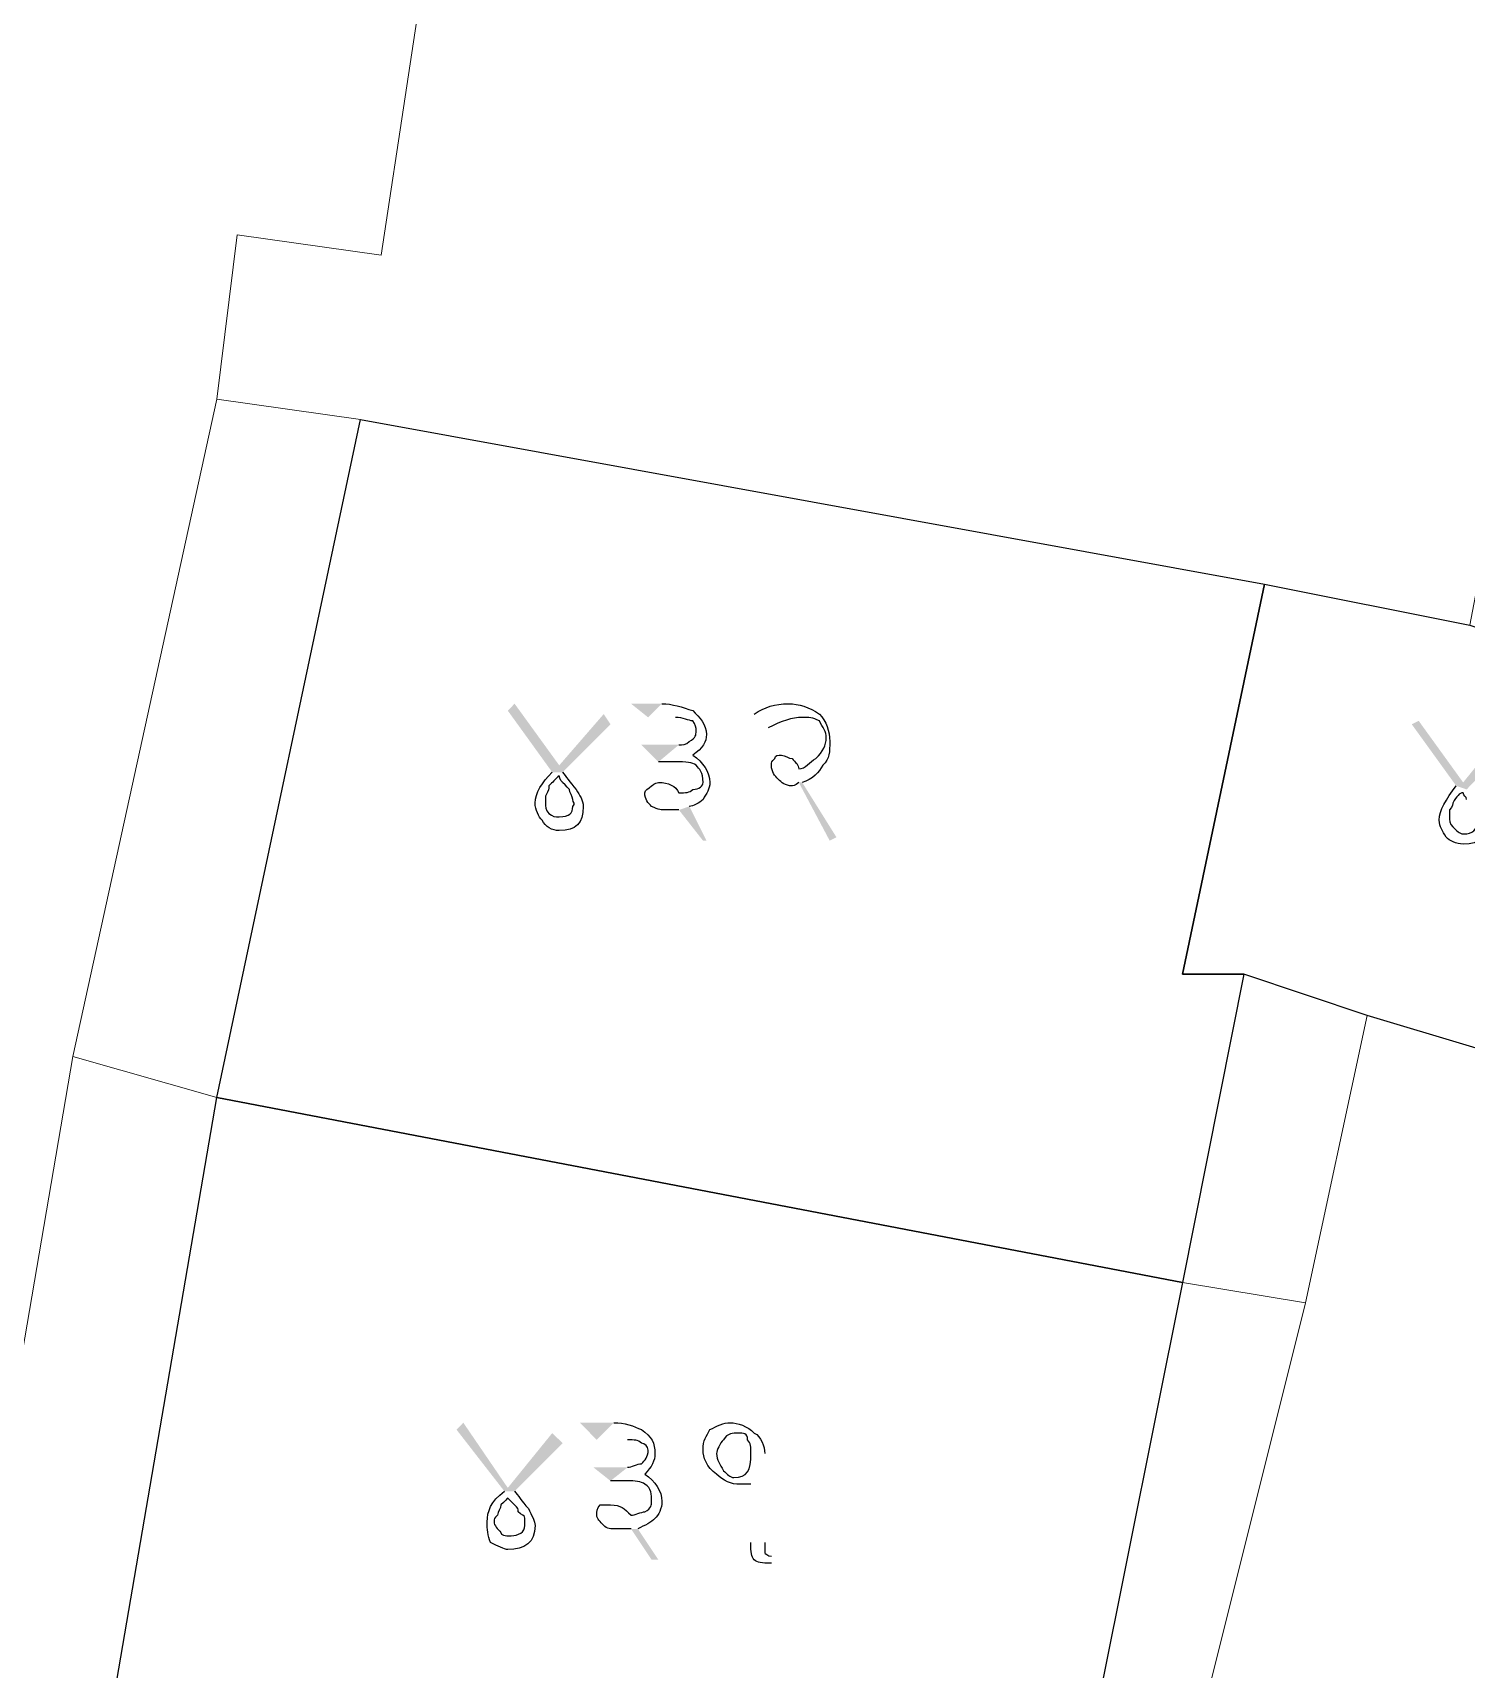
# Model space of a CAD drawing. Header units: inches. Extents: x 5 to 133, y 5 to 145.
# Drawn here: x 73.41 to 82.27, y 102.55 to 112.67 of the extents above; entities that cross this region are included whole.
import ezdxf

# ---------------------------------------------------------------- set-up
doc = ezdxf.new("R2010")
doc.units = ezdxf.units.IN
doc.header["$MEASUREMENT"] = 0
doc.layers.add('PDF_Geometry', color=7, linetype='Continuous')
doc.layers.add('PDF_Solid Fills', color=7, linetype='Continuous')

msp = doc.modelspace()

# ---------------------------------------------------------------- hatches: boundary and pattern name
at = {"layer": 'PDF_Solid Fills', "transparency": 33554559}
h = msp.add_hatch(color=256, dxfattribs=at)
h.paths.add_polyline_path([(76.623, 108.098), (76.348, 108.479), (76.39, 108.522), (76.666, 108.141), (76.941, 108.458), (76.983, 108.395), (76.687, 108.098)], flags=0)
h.paths.add_polyline_path([(77.216, 108.437), (77.11, 108.522), (77.301, 108.522)], flags=0)
h.paths.add_polyline_path([(77.47, 107.887), (77.576, 107.675), (77.555, 107.675), (77.406, 107.865)], flags=0)
h.paths.add_polyline_path([(77.279, 108.162), (77.174, 108.268), (77.406, 108.268)], flags=0)
h.paths.add_polyline_path([(77.957, 108.373), (77.872, 108.458)], flags=0)
h.paths.add_polyline_path([(78.168, 108.035), (78.38, 107.696), (78.338, 107.675), (78.147, 108.035)], flags=0)
h = msp.add_hatch(color=256, dxfattribs=at)
h.paths.add_polyline_path([(82.211, 108.014), (81.936, 108.395), (81.979, 108.416), (82.254, 108.035), (82.508, 108.352), (82.571, 108.289), (82.275, 107.992)], flags=0)
h.paths.add_polyline_path([(82.804, 108.331), (82.698, 108.416), (82.889, 108.416)], flags=0)
h.paths.add_polyline_path([(83.058, 107.781), (83.164, 107.59), (83.143, 107.569), (82.995, 107.781)], flags=0)
h.paths.add_polyline_path([(82.868, 108.077), (82.762, 108.162), (82.995, 108.162)], flags=0)
h.paths.add_polyline_path([(83.566, 108.331), (83.46, 108.416), (83.651, 108.416)], flags=0)
h.paths.add_polyline_path([(83.799, 107.781), (83.926, 107.59), (83.905, 107.569), (83.757, 107.781)], flags=0)
h.paths.add_polyline_path([(83.63, 108.077), (83.524, 108.162), (83.735, 108.162)], flags=0)
h = msp.add_hatch(color=256, dxfattribs=at)
h.paths.add_polyline_path([(76.327, 103.653), (76.031, 104.034), (76.073, 104.077), (76.348, 103.674), (76.623, 104.013), (76.687, 103.95), (76.39, 103.653)], flags=0)
h.paths.add_polyline_path([(76.898, 103.971), (76.793, 104.077), (77.004, 104.077)], flags=0)
h.paths.add_polyline_path([(77.152, 103.42), (77.279, 103.23), (77.237, 103.23), (77.11, 103.42)], flags=0)
h.paths.add_polyline_path([(76.983, 103.717), (76.877, 103.801), (77.089, 103.801)], flags=0)
h.paths.add_polyline_path([(77.936, 103.886), (77.936, 103.336)], flags=0)
h.paths.add_polyline_path([(77.978, 103.251), (77.978, 103.209)], flags=0)

# ---------------------------------------------------------------- linework, layer by layer
at = {"layer": 'PDF_Geometry', "lineweight": 9}
for points in [[(76.327, 116.247), (83.439, 114.596), (82.804, 111.675), (82.296, 109.008), (81.026, 109.262), (75.438, 110.278), (74.549, 110.405), (74.676, 111.421), (75.565, 111.294), (76.2, 115.485), (75.565, 115.612), (75.692, 116.374)], [(76.327, 116.247), (83.439, 114.596), (82.804, 111.675), (82.296, 109.008), (81.026, 109.262), (75.438, 110.278), (74.549, 110.405), (74.676, 111.421), (75.565, 111.294), (76.2, 115.485), (75.565, 115.612), (75.692, 116.374)], [(81.026, 109.262), (80.518, 106.849), (80.899, 106.849), (81.661, 106.595), (81.28, 104.817), (80.518, 104.944), (74.549, 106.087), (73.66, 106.341), (74.549, 110.405), (75.438, 110.278)], [(81.026, 109.262), (80.518, 106.849), (80.899, 106.849), (81.661, 106.595), (81.28, 104.817), (80.518, 104.944), (74.549, 106.087), (73.66, 106.341), (74.549, 110.405), (75.438, 110.278)], [(82.296, 109.008), (88.265, 106.976), (88.138, 106.214), (87.884, 104.817), (86.741, 105.071), (81.661, 106.595), (80.899, 106.849), (80.518, 106.849), (81.026, 109.262)], [(82.296, 109.008), (88.265, 106.976), (88.138, 106.214), (87.884, 104.817), (86.741, 105.071), (81.661, 106.595), (80.899, 106.849), (80.518, 106.849), (81.026, 109.262)], [(86.741, 105.071), (87.884, 104.817), (88.138, 106.214), (89.789, 105.452), (88.773, 101.515), (87.757, 98.34), (85.217, 98.975), (82.804, 99.483), (82.931, 99.737), (79.629, 100.372), (79.756, 100.626), (80.01, 102.404), (80.645, 102.277), (81.28, 104.817), (81.661, 106.595)], [(86.741, 105.071), (87.884, 104.817), (88.138, 106.214), (89.789, 105.452), (88.773, 101.515), (87.757, 98.34), (85.217, 98.975), (82.804, 99.483), (82.931, 99.737), (79.629, 100.372), (79.756, 100.626), (80.01, 102.404), (80.645, 102.277), (81.28, 104.817), (81.661, 106.595)], [(81.28, 104.817), (80.645, 102.277), (80.01, 102.404), (79.756, 100.626), (73.787, 101.642), (72.898, 101.896), (73.66, 106.341), (74.549, 106.087), (80.518, 104.944)], [(81.28, 104.817), (80.645, 102.277), (80.01, 102.404), (79.756, 100.626), (73.787, 101.642), (72.898, 101.896), (73.66, 106.341), (74.549, 106.087), (80.518, 104.944)]]:
    msp.add_lwpolyline(points, close=True, dxfattribs=at)
for points in [[(72.898, 101.896), (73.66, 106.341), (74.549, 110.405), (74.676, 111.421), (75.565, 111.294), (76.2, 115.485)], [(76.2, 115.485), (75.565, 111.294), (74.676, 111.421), (74.549, 110.405), (73.66, 106.341), (72.898, 101.896)]]:
    msp.add_lwpolyline(points, dxfattribs=at)
at = {"layer": 'PDF_Geometry', "color": 21, "lineweight": 13, "true_color": 0xffafaf}
for points in [[(81.026, 109.262), (80.518, 106.849), (80.899, 106.849), (80.518, 104.944), (74.549, 106.087), (75.438, 110.278)], [(81.026, 109.262), (80.518, 106.849), (80.899, 106.849), (80.518, 104.944), (74.549, 106.087), (75.438, 110.278)], [(81.026, 109.262), (80.518, 106.849), (80.899, 106.849), (80.518, 104.944), (74.549, 106.087), (75.438, 110.278)], [(81.026, 109.262), (80.518, 106.849), (80.899, 106.849), (80.518, 104.944), (74.549, 106.087), (75.438, 110.278)], [(82.296, 109.008), (88.265, 106.976), (88.138, 106.214), (87.884, 104.817), (86.741, 105.071), (81.661, 106.595), (80.899, 106.849), (80.518, 106.849), (81.026, 109.262)], [(82.296, 109.008), (88.265, 106.976), (88.138, 106.214), (87.884, 104.817), (86.741, 105.071), (81.661, 106.595), (80.899, 106.849), (80.518, 106.849), (81.026, 109.262)], [(82.296, 109.008), (88.265, 106.976), (88.138, 106.214), (87.884, 104.817), (86.741, 105.071), (81.661, 106.595), (80.899, 106.849), (80.518, 106.849), (81.026, 109.262)], [(82.296, 109.008), (88.265, 106.976), (88.138, 106.214), (87.884, 104.817), (86.741, 105.071), (81.661, 106.595), (80.899, 106.849), (80.518, 106.849), (81.026, 109.262)], [(80.518, 104.944), (80.01, 102.404), (79.756, 100.626), (73.787, 101.642), (74.549, 106.087)], [(80.518, 104.944), (80.01, 102.404), (79.756, 100.626), (73.787, 101.642), (74.549, 106.087)], [(80.518, 104.944), (80.01, 102.404), (79.756, 100.626), (73.787, 101.642), (74.549, 106.087)], [(80.518, 104.944), (80.01, 102.404), (79.756, 100.626), (73.787, 101.642), (74.549, 106.087)]]:
    msp.add_lwpolyline(points, close=True, dxfattribs=at)
at = {"layer": 'PDF_Geometry', "color": 21, "lineweight": 25, "true_color": 0xffafaf}
for points in [[(81.026, 109.262), (80.518, 106.849), (80.899, 106.849), (80.518, 104.944), (74.549, 106.087), (75.438, 110.278)], [(81.026, 109.262), (80.518, 106.849), (80.899, 106.849), (80.518, 104.944), (74.549, 106.087), (75.438, 110.278)], [(82.296, 109.008), (88.265, 106.976), (88.138, 106.214), (87.884, 104.817), (86.741, 105.071), (81.661, 106.595), (80.899, 106.849), (80.518, 106.849), (81.026, 109.262)], [(82.296, 109.008), (88.265, 106.976), (88.138, 106.214), (87.884, 104.817), (86.741, 105.071), (81.661, 106.595), (80.899, 106.849), (80.518, 106.849), (81.026, 109.262)], [(80.518, 104.944), (80.01, 102.404), (79.756, 100.626), (73.787, 101.642), (74.549, 106.087)], [(80.518, 104.944), (80.01, 102.404), (79.756, 100.626), (73.787, 101.642), (74.549, 106.087)]]:
    msp.add_lwpolyline(points, close=True, dxfattribs=at)
at = {"layer": 'PDF_Geometry', "lineweight": 25}
for points in [[(77.301, 108.522), (77.364, 108.522), (77.428, 108.5), (77.491, 108.479)], [(77.491, 108.479), (77.533, 108.437), (77.576, 108.395), (77.576, 108.331)], [(77.872, 108.458), (77.936, 108.5), (77.999, 108.522), (78.084, 108.522)], [(78.084, 108.522), (78.147, 108.522), (78.211, 108.5), (78.274, 108.458)], [(77.491, 108.416), (77.47, 108.416), (77.428, 108.437), (77.385, 108.437)], [(77.512, 108.352), (77.512, 108.373), (77.512, 108.395), (77.491, 108.416)], [(78.168, 108.437), (78.105, 108.437), (78.041, 108.416), (77.957, 108.373)], [(78.274, 108.416), (78.232, 108.437), (78.211, 108.437), (78.168, 108.437)], [(78.274, 108.458), (78.317, 108.416), (78.338, 108.352), (78.338, 108.289)], [(78.317, 108.31), (78.317, 108.352), (78.295, 108.373), (78.274, 108.416)], [(77.406, 108.268), (77.428, 108.268), (77.449, 108.268), (77.47, 108.289)], [(77.47, 108.289), (77.512, 108.31), (77.512, 108.331), (77.512, 108.352)], [(77.576, 108.331), (77.576, 108.289), (77.555, 108.246), (77.491, 108.204)], [(78.253, 108.183), (78.295, 108.225), (78.317, 108.268), (78.317, 108.31)], [(78.338, 108.289), (78.338, 108.225), (78.338, 108.183), (78.295, 108.141)], [(77.343, 108.162), (77.322, 108.162), (77.301, 108.162), (77.279, 108.162)], [(77.385, 108.162), (77.385, 108.162), (77.364, 108.162), (77.343, 108.162)], [(77.512, 108.141), (77.491, 108.162), (77.449, 108.162), (77.385, 108.162)], [(77.491, 108.204), (77.555, 108.162), (77.597, 108.098), (77.597, 108.035)], [(77.978, 108.141), (77.978, 108.162), (77.978, 108.162), (77.999, 108.183)], [(77.999, 108.183), (77.999, 108.204), (78.02, 108.204), (78.041, 108.204)], [(78.041, 108.204), (78.063, 108.204), (78.084, 108.183), (78.105, 108.183)], [(78.105, 108.183), (78.126, 108.162), (78.147, 108.141), (78.147, 108.119)], [(78.147, 108.119), (78.19, 108.119), (78.211, 108.162), (78.253, 108.183)], [(76.517, 107.908), (76.517, 107.971), (76.56, 108.035), (76.623, 108.098)], [(76.666, 108.077), (76.644, 108.056), (76.623, 108.035), (76.602, 108.014)], [(76.687, 108.035), (76.687, 108.035), (76.666, 108.056), (76.666, 108.077)], [(76.687, 108.098), (76.708, 108.077), (76.729, 108.035), (76.771, 107.992)], [(77.555, 108.035), (77.555, 108.098), (77.533, 108.119), (77.512, 108.141)], [(78.02, 108.056), (77.999, 108.077), (77.978, 108.098), (77.978, 108.141)], [(78.295, 108.141), (78.274, 108.098), (78.232, 108.056), (78.168, 108.035)], [(76.602, 108.014), (76.602, 107.992), (76.602, 107.992), (76.581, 107.95)], [(76.729, 107.992), (76.729, 107.992), (76.708, 108.014), (76.687, 108.035)], [(76.75, 107.929), (76.75, 107.95), (76.729, 107.971), (76.729, 107.992)], [(76.771, 107.992), (76.793, 107.95), (76.814, 107.929), (76.814, 107.887)], [(77.195, 107.971), (77.195, 107.992), (77.216, 107.992), (77.237, 108.014)], [(77.237, 107.887), (77.216, 107.908), (77.195, 107.929), (77.195, 107.971)], [(77.237, 108.014), (77.237, 108.014), (77.258, 108.035), (77.279, 108.035)], [(77.279, 108.035), (77.343, 108.035), (77.385, 108.014), (77.406, 107.971)], [(77.406, 107.971), (77.449, 107.971), (77.47, 107.971), (77.491, 107.992)], [(77.491, 107.992), (77.533, 107.992), (77.555, 108.014), (77.555, 108.035)], [(77.597, 108.035), (77.597, 107.992), (77.576, 107.971), (77.555, 107.929)], [(78.105, 108.014), (78.063, 108.014), (78.041, 108.035), (78.02, 108.056)], [(78.147, 108.035), (78.126, 108.014), (78.105, 108.014), (78.105, 108.014)], [(82.106, 107.802), (82.106, 107.865), (82.148, 107.929), (82.211, 108.014)], [(82.254, 107.971), (82.233, 107.971), (82.211, 107.95), (82.19, 107.908)], [(82.275, 107.929), (82.275, 107.95), (82.254, 107.95), (82.254, 107.971)], [(76.56, 107.802), (76.539, 107.823), (76.517, 107.865), (76.517, 107.908)], [(76.581, 107.95), (76.581, 107.95), (76.581, 107.929), (76.581, 107.908)], [(76.581, 107.908), (76.581, 107.887), (76.581, 107.865), (76.602, 107.844)], [(76.666, 107.823), (76.729, 107.823), (76.75, 107.844), (76.75, 107.887)], [(76.814, 107.887), (76.814, 107.781), (76.771, 107.738), (76.666, 107.738)], [(76.75, 107.887), (76.771, 107.908), (76.75, 107.908), (76.75, 107.929)], [(77.322, 107.865), (77.301, 107.865), (77.279, 107.865), (77.237, 107.887)], [(77.406, 107.865), (77.385, 107.865), (77.364, 107.865), (77.322, 107.865)], [(77.555, 107.929), (77.533, 107.908), (77.491, 107.887), (77.47, 107.887)], [(82.19, 107.908), (82.19, 107.908), (82.19, 107.887), (82.169, 107.865)], [(82.169, 107.865), (82.169, 107.844), (82.169, 107.823), (82.169, 107.823)], [(76.666, 107.738), (76.623, 107.738), (76.581, 107.76), (76.56, 107.802)], [(76.602, 107.844), (76.623, 107.823), (76.644, 107.823), (76.666, 107.823)], [(82.148, 107.696), (82.127, 107.738), (82.106, 107.76), (82.106, 107.802)], [(82.169, 107.823), (82.169, 107.802), (82.169, 107.781), (82.19, 107.76)], [(82.19, 107.76), (82.211, 107.738), (82.233, 107.717), (82.254, 107.717)], [(82.254, 107.717), (82.317, 107.717), (82.338, 107.738), (82.338, 107.802)], [(82.402, 107.781), (82.402, 107.696), (82.36, 107.654), (82.254, 107.654)], [(82.254, 107.654), (82.211, 107.654), (82.169, 107.675), (82.148, 107.696)], [(77.004, 104.077), (77.068, 104.077), (77.131, 104.055), (77.174, 104.034)], [(77.174, 104.034), (77.237, 103.992), (77.258, 103.95), (77.258, 103.886)], [(77.555, 103.907), (77.555, 103.971), (77.576, 103.992), (77.597, 104.034)], [(77.597, 104.034), (77.639, 104.055), (77.682, 104.077), (77.724, 104.077)], [(77.766, 104.013), (77.745, 104.013), (77.703, 104.013), (77.682, 103.971)], [(77.724, 104.077), (77.766, 104.077), (77.83, 104.055), (77.872, 104.013)], [(77.83, 103.971), (77.83, 104.013), (77.809, 104.013), (77.766, 104.013)], [(77.872, 104.013), (77.914, 103.992), (77.936, 103.928), (77.936, 103.886)], [(77.174, 103.95), (77.152, 103.971), (77.131, 103.971), (77.089, 103.971)], [(77.216, 103.907), (77.216, 103.928), (77.195, 103.95), (77.174, 103.95)], [(77.682, 103.971), (77.66, 103.95), (77.639, 103.907), (77.639, 103.886)], [(77.851, 103.886), (77.851, 103.928), (77.851, 103.95), (77.83, 103.971)], [(77.089, 103.801), (77.11, 103.801), (77.152, 103.823), (77.174, 103.823)], [(77.174, 103.823), (77.195, 103.844), (77.216, 103.865), (77.216, 103.907)], [(77.258, 103.886), (77.258, 103.844), (77.237, 103.801), (77.195, 103.759)], [(77.639, 103.759), (77.576, 103.801), (77.555, 103.865), (77.555, 103.907)], [(77.639, 103.886), (77.639, 103.844), (77.66, 103.823), (77.682, 103.78)], [(77.745, 103.738), (77.83, 103.738), (77.851, 103.78), (77.851, 103.886)], [(77.025, 103.717), (77.004, 103.717), (76.983, 103.717), (76.983, 103.717)], [(77.089, 103.717), (77.068, 103.717), (77.047, 103.717), (77.025, 103.717)], [(77.195, 103.696), (77.174, 103.717), (77.131, 103.717), (77.089, 103.717)], [(77.195, 103.759), (77.258, 103.717), (77.301, 103.653), (77.301, 103.59)], [(77.787, 103.696), (77.724, 103.696), (77.682, 103.717), (77.639, 103.759)], [(77.682, 103.78), (77.703, 103.759), (77.724, 103.738), (77.745, 103.738)], [(76.221, 103.463), (76.221, 103.526), (76.242, 103.59), (76.327, 103.653)], [(76.348, 103.611), (76.348, 103.611), (76.327, 103.59), (76.306, 103.569)], [(76.39, 103.569), (76.369, 103.59), (76.369, 103.59), (76.348, 103.611)], [(76.39, 103.653), (76.412, 103.632), (76.433, 103.59), (76.475, 103.547)], [(77.237, 103.59), (77.237, 103.632), (77.237, 103.674), (77.195, 103.696)], [(77.851, 103.696), (77.83, 103.696), (77.809, 103.696), (77.787, 103.696)], [(76.285, 103.505), (76.263, 103.484), (76.263, 103.484), (76.263, 103.463)], [(76.306, 103.569), (76.306, 103.547), (76.285, 103.526), (76.285, 103.505)], [(76.412, 103.526), (76.412, 103.547), (76.412, 103.547), (76.39, 103.569)], [(76.454, 103.484), (76.454, 103.505), (76.433, 103.505), (76.412, 103.526)], [(76.475, 103.547), (76.496, 103.505), (76.517, 103.463), (76.517, 103.442)], [(76.898, 103.505), (76.898, 103.526), (76.898, 103.547), (76.92, 103.569)], [(76.941, 103.442), (76.92, 103.463), (76.898, 103.484), (76.898, 103.505)], [(76.92, 103.569), (76.941, 103.569), (76.962, 103.569), (76.983, 103.569)], [(76.983, 103.569), (77.047, 103.569), (77.068, 103.547), (77.11, 103.505)], [(77.11, 103.505), (77.131, 103.505), (77.174, 103.526), (77.195, 103.526)], [(77.195, 103.526), (77.237, 103.547), (77.237, 103.569), (77.237, 103.59)], [(77.301, 103.59), (77.301, 103.547), (77.279, 103.505), (77.258, 103.484)], [(76.242, 103.336), (76.221, 103.378), (76.221, 103.42), (76.221, 103.463)], [(76.263, 103.463), (76.263, 103.442), (76.285, 103.42), (76.306, 103.399)], [(76.517, 103.442), (76.517, 103.336), (76.454, 103.293), (76.348, 103.293)], [(76.369, 103.378), (76.412, 103.378), (76.454, 103.399), (76.454, 103.442)], [(76.454, 103.442), (76.454, 103.442), (76.454, 103.463), (76.454, 103.484)], [(77.025, 103.42), (76.983, 103.42), (76.962, 103.42), (76.941, 103.442)], [(77.11, 103.42), (77.089, 103.42), (77.068, 103.42), (77.025, 103.42)], [(77.258, 103.484), (77.237, 103.463), (77.195, 103.442), (77.152, 103.42)], [(76.348, 103.293), (76.327, 103.293), (76.285, 103.315), (76.242, 103.336)], [(76.306, 103.399), (76.306, 103.378), (76.327, 103.378), (76.369, 103.378)], [(77.872, 103.23), (77.851, 103.251), (77.851, 103.272), (77.851, 103.336)], [(77.936, 103.336), (77.936, 103.293), (77.936, 103.293), (77.936, 103.272)], [(77.978, 103.209), (77.914, 103.209), (77.893, 103.209), (77.872, 103.23)], [(77.936, 103.272), (77.936, 103.272), (77.957, 103.251), (77.978, 103.251)]]:
    msp.add_open_spline(points, degree=3, dxfattribs=at)

doc.saveas('drawing.dxf')
